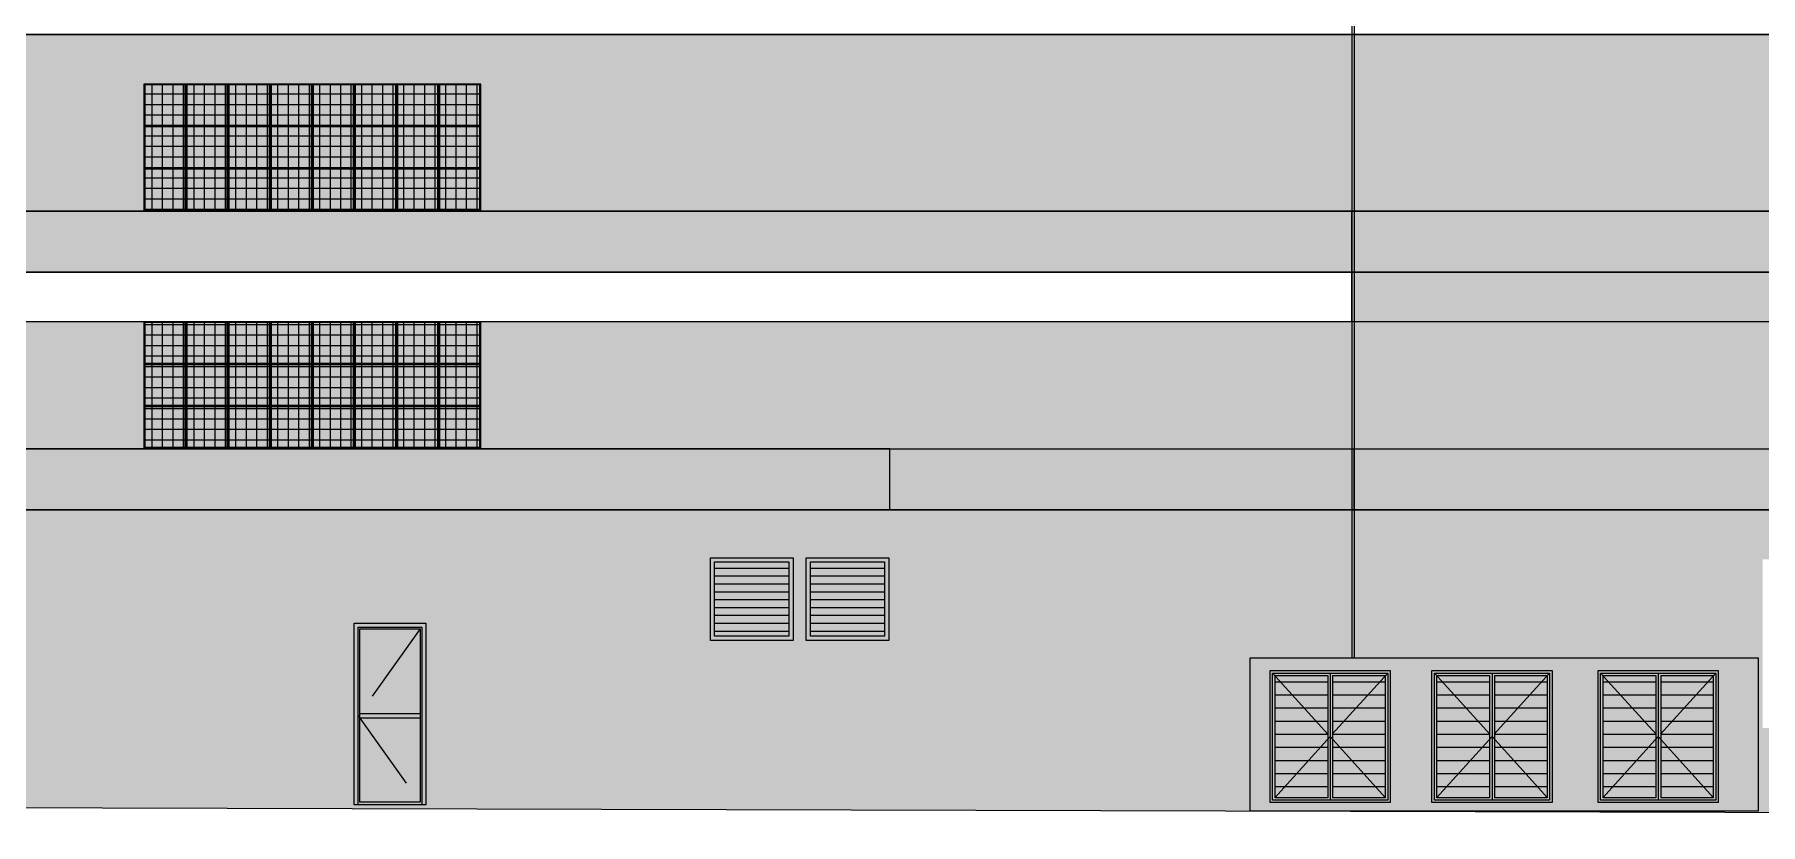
# Model space of a CAD drawing. Header units: metres. Extents: x -9138 to -7768, y 20 to 184.
# Drawn here: x -8591.45 to -8570.55, y 20.99 to 30.56 of the extents above; entities that cross this region are included whole.
import ezdxf

# ---------------------------------------------------------------- set-up
doc = ezdxf.new("R2010")
doc.units = ezdxf.units.M
doc.linetypes.add('CTE ELEV$0$DASHEDX2', pattern=[1.5, 1, -0.5])
for name, color, linetype in [('ARQ-DIM EMBASAM', 2, 'Continuous'), ('CTE ELEV$0$ARQ- FRISO', 7, 'Continuous'), ('CTE ELEV$0$ARQ-AUX', 7, 'Continuous'), ('CTE ELEV$0$ARQ-AUX1', 1, 'Continuous'), ('CTE ELEV$0$ARQ-AUX2', 2, 'Continuous'), ('CTE ELEV$0$ARQ-AUX3', 3, 'Continuous'), ('CTE ELEV$0$ARQ-AUX4', 6, 'Continuous'), ('CTE ELEV$0$ARQ-CAX', 1, 'Continuous'), ('CTE ELEV$0$ARQ-PRJ', 7, 'CTE ELEV$0$DASHEDX2')]:
    doc.layers.add(name, color=color, linetype=linetype)
for name, color, linetype, true_color in [('CTE ELEV$0$ARQ-REVEST', 7, 'Continuous', 0xc79471), ('CTE ELEV$0$COR PLATINA', 7, 'Continuous', 0xa1a6a3), ('CTE ELEV$0$COR-CAIX', 7, 'Continuous', 0x45494e)]:
    doc.layers.add(name, color=color, linetype=linetype, true_color=true_color)
pattern_1 = [(0, (1.559433404205265, 0.9500000000000064), (0, 0.09524999999999999), [])]
pattern_2 = [(0, (0.3996610116737429, 0.9500000000000064), (0, 0.09524999999999999), [])]
pattern_3 = [(0, (0, 0), (0, 0.2032), []), (90, (0, 0), (-0.2032, 0.2032), [0.2032, -0.2032])]

# ---------------------------------------------------------------- blocks, each defined once
blk = doc.blocks.new('CTE ELEV$0$elev 3 1andar')
at = {"layer": 'CTE ELEV$0$COR PLATINA', "transparency": 33554687}
h = blk.add_hatch(color=256, dxfattribs=at)
h.dxf.hatch_style = 1
h.paths.add_polyline_path([(38.8964976152929, 3.599999958618753), (33.3014679522912, 3.599992240966756), (12.35151546911402, 3.599997091453801), (12.35151546911402, 3.350000000000001), (14.79076360852014, 3.350000000000001), (14.79076360852014, 0.04300742059618656), (20.73615341961704, 0), (37.66157779099922, -0.04521692989841242), (37.66157779099922, 1.804574733409972), (38.8964976152929, 1.804574733409972)])
h.paths.add_polyline_path([(33.28796875830085, 2.019942554674088), (32.28830774662674, 2.019942554674088), (32.28830774662674, 3.019942554674092), (33.28796875830085, 3.019942554674092)], flags=16)
h.paths.add_polyline_path([(33.23796875829976, 2.069942554674085), (32.33830774662783, 2.069942554674085), (32.33830774662783, 2.969942554674095), (33.23796875829976, 2.969942554674095)], flags=0)
h.paths.add_polyline_path([(32.12819636576933, 2.019942554674088), (31.12853535409522, 2.019942554674088), (31.12853535409522, 3.019942554674092), (32.12819636576933, 3.019942554674092)], flags=16)
h.paths.add_polyline_path([(32.07819636576824, 2.069942554674085), (31.17853535409631, 2.069942554674085), (31.17853535409631, 2.969942554674095), (32.07819636576824, 2.969942554674095)], flags=0)
h.paths.add_polyline_path([(27.6821913480253, 0.03000075540222724), (26.81233796587912, 0.03000075540222724), (26.81233796587912, 2.229951859910614), (27.6821913480253, 2.229951859910614)], flags=16)
h.paths.add_polyline_path([(27.63219134802603, 0.03000075540222724), (27.61070657898563, 0.06000075540219996), (26.88233796587883, 0.06000075540219996), (26.88233796587883, 1.077049547127608), (26.8623379658784, 1.10497630765644), (26.8623379658784, 2.179951859910659), (27.63219134802603, 2.179951859910659)], flags=16)
h.paths.add_polyline_path([(12.32151547241847, 3.599997098399623), (0, 3.599999951167487), (0, 3.350000000000001), (4.204099522679826, 3.350000000000001), (12.32151547241847, 3.350000000000001)])
h = blk.add_hatch(color=256, dxfattribs=at)
h.dxf.hatch_style = 1
h.paths.add_polyline_path([(80.71805778476846, 3.200000000000003), (80.71805778476846, 3.600000000000044), (71.36197776144218, 3.600000000000044), (71.36197776144218, -0.1352488599449302), (80.71805778476846, -0.16024399183976)])
h.paths.add_polyline_path([(71.3315317896595, 3.600000000000044), (38.8964976152929, 3.600000000000044), (38.8964976152929, 1.804574733409972), (43.82155527867144, 1.804574733409972), (43.82155527867144, -0.06167354948585313), (71.3315317896595, -0.135167522346439)])
h.paths.add_polyline_path([(58.60074896862352, 1.469999999999946), (58.60074896862352, 0.9599999999999405), (58.0907489686233, 0.9599999999999405), (57.58074896862308, 0.9599999999999405), (57.07074896862287, 0.9599999999999405), (56.56074896862265, 0.9599999999999405), (56.05074896862243, 0.9599999999999405), (55.54074896862221, 0.9599999999999405), (55.03074896862199, 0.9599999999999405), (54.52074896862359, 0.9599999999999405), (54.52074896862359, 1.469999999999942), (54.52074896862359, 1.979999999999947), (54.52074896862359, 2.489999999999952), (54.52074896862359, 3.002033027966277), (55.03074896862381, 3.002033027966277), (55.54074896862221, 3.002033027966277), (56.05074896862243, 3.002033027966277), (56.56074896862265, 3.002033027966277), (57.07074896862287, 3.002033027966277), (57.58074896862308, 3.002033027966277), (58.0907489686233, 3.002033027966277), (58.60074896862352, 3.002033027966277), (58.60074896862352, 2.492033027966276), (58.60074896862352, 1.979999999999951)], flags=16)
h.paths.add_polyline_path([(58.0907489686233, 1.469999999999946), (57.58074896862308, 1.469999999999946), (57.07074896862287, 1.469999999999946), (56.56074896862265, 1.469999999999946), (56.05074896862243, 1.469999999999946), (55.54074896862221, 1.469999999999946), (55.03074896862199, 1.469999999999946), (55.03074896862199, 1.979999999999947), (55.03074896862199, 2.489999999999952), (55.54074896862221, 2.489999999999952), (56.05074896862243, 2.489999999999952), (56.56074896862265, 2.489999999999952), (57.07074896862287, 2.489999999999952), (57.58074896862308, 2.489999999999952), (58.0907489686233, 2.489999999999952), (58.0907489686233, 1.979999999999951)], flags=0)
h.paths.add_polyline_path([(53.30143699537075, 1.469999999999946), (53.30143699537075, 0.9599999999999405), (52.79143699537053, 0.9599999999999405), (52.28143699537031, 0.9599999999999405), (51.7714369953701, 0.9599999999999405), (51.26143699536988, 0.9599999999999405), (50.75143699536966, 0.9599999999999405), (50.24143699537126, 0.9599999999999405), (49.73143699537104, 0.9599999999999405), (49.22143699537082, 0.9599999999999405), (49.22143699537082, 1.469999999999942), (49.22143699537082, 1.979999999999947), (49.22143699537082, 2.489999999999952), (49.22143699537082, 3.002033027966277), (49.73143699537104, 3.002033027966277), (50.24143699537126, 3.002033027966277), (50.75143699537148, 3.002033027966277), (51.26143699536988, 3.002033027966277), (51.7714369953701, 3.002033027966277), (52.28143699537031, 3.002033027966277), (52.79143699537053, 3.002033027966277), (53.30143699537075, 3.002033027966277), (53.30143699537075, 2.492033027966276), (53.30143699537075, 1.979999999999951)], flags=16)
h.paths.add_polyline_path([(52.79143699537053, 1.469999999999946), (52.28143699537031, 1.469999999999946), (51.7714369953701, 1.469999999999946), (51.26143699536988, 1.469999999999946), (50.75143699536966, 1.469999999999946), (50.24143699537126, 1.469999999999946), (49.73143699537104, 1.469999999999946), (49.73143699537104, 1.979999999999947), (49.73143699537104, 2.489999999999952), (50.24143699537126, 2.489999999999952), (50.75143699537148, 2.489999999999952), (51.26143699536988, 2.489999999999952), (51.7714369953701, 2.489999999999952), (52.28143699537031, 2.489999999999952), (52.79143699537053, 2.489999999999952), (52.79143699537053, 1.979999999999951)], flags=0)
h.paths.add_polyline_path([(47.95143705500777, 1.469999999999946), (47.95143705500777, 0.9599999999999405), (47.44143705500755, 0.9599999999999405), (46.93143705500734, 0.9599999999999405), (46.42143705500712, 0.9599999999999405), (45.9114370550069, 0.9599999999999405), (45.40143705500668, 0.9599999999999405), (44.89143705500828, 0.9599999999999405), (44.38143705500806, 0.9599999999999405), (43.87143705500785, 0.9599999999999405), (43.87143705500785, 1.469999999999942), (43.87143705500785, 1.979999999999947), (43.87143705500785, 2.489999999999952), (43.87143705500785, 3.002033027966277), (44.38143705500806, 3.002033027966277), (44.89143705500828, 3.002033027966277), (45.4014370550085, 3.002033027966277), (45.9114370550069, 3.002033027966277), (46.42143705500712, 3.002033027966277), (46.93143705500734, 3.002033027966277), (47.44143705500755, 3.002033027966277), (47.95143705500777, 3.002033027966277), (47.95143705500777, 2.492033027966276), (47.95143705500777, 1.979999999999951)], flags=16)
h.paths.add_polyline_path([(47.44143705500755, 1.469999999999946), (46.93143705500734, 1.469999999999946), (46.42143705500712, 1.469999999999946), (45.9114370550069, 1.469999999999946), (45.40143705500668, 1.469999999999946), (44.89143705500828, 1.469999999999946), (44.38143705500806, 1.469999999999946), (44.38143705500806, 1.979999999999947), (44.38143705500806, 2.489999999999952), (44.89143705500828, 2.489999999999952), (45.4014370550085, 2.489999999999952), (45.9114370550069, 2.489999999999952), (46.42143705500712, 2.489999999999952), (46.93143705500734, 2.489999999999952), (47.44143705500755, 2.489999999999952), (47.44143705500755, 1.979999999999951)], flags=0)
at = {"layer": 'CTE ELEV$0$COR-CAIX', "transparency": 33554687}
h = blk.add_hatch(color=256, dxfattribs=at)
h.dxf.hatch_style = 1
h.paths.add_polyline_path([(26.81233796587912, 2.229951859910614), (27.6821913480253, 2.229951859910614), (27.6821913480253, 0.03000075540222724), (26.81233796587912, 0.03000075540222724)])
at = {"layer": 'CTE ELEV$0$ARQ-CAX'}
for points in [[(26.81233796587912, 0.03000075540222724), (26.81233796587912, 2.229951859910614), (27.6821913480253, 2.229951859910614), (27.6821913480253, 0.03000075540222724)], [(26.81233796587912, 2.229951859910614), (27.6821913480253, 2.229951859910614), (27.6821913480253, 0.03000075540222724), (26.81233796587912, 0.03000075540222724)], [(26.88233796587883, 0.06000075540219996), (26.88233796587883, 2.159951859910677), (27.61219134802559, 2.159951859910677), (27.61219134802559, 0.06000075540219996)]]:
    blk.add_lwpolyline(points, close=True, dxfattribs=at)
for points in [[(26.8623379658784, 0.03000075540222724), (26.8623379658784, 2.179951859910659), (27.63219134802603, 2.179951859910659), (27.63219134802603, 0.03000075540222724)], [(27.61219134802559, 1.129976307656342), (26.88233796587883, 1.129976307656342)], [(27.61219134802559, 1.079976307656388), (26.88233796587883, 1.079976307656388)]]:
    blk.add_lwpolyline(points, dxfattribs=at)
at = {"layer": 'CTE ELEV$0$ARQ-PRJ'}
blk.add_lwpolyline([(27.61219134802559, 2.159951859910677), (26.8623379658784, 1.104976307656443), (27.63219134802603, 0.03000075540222724)], dxfattribs=at)
at = {"layer": 'CTE ELEV$0$COR PLATINA'}
blk.add_lwpolyline([(33.3014679522912, 3.599992240966756), (38.92649761529356, 3.600000000000044)], dxfattribs=at)
at = {"layer": 'Defpoints', "elevation": -5.945466473008046e-07}
blk.add_lwpolyline([(5.269102985039353e-07, 3.599999951167487), (86.08435701478447, 3.599999951167487)], dxfattribs=at)
blk = doc.blocks.new('CTE ELEV$0$V NEOREX 18')
at = {"layer": 'CTE ELEV$0$ARQ-AUX'}
h = blk.add_hatch(dxfattribs=at)
h.set_pattern_fill('NET', color=256, scale=0.04)
h.set_pattern_definition([(0, (0.2549999999999955, 0.5), (0, 0.127), []), (90, (0.2549999999999955, 0.5), (-0.127, 7.776507174585693e-18), [])])
h.paths.add_polyline_path([(0.009999999999990905, 0.5), (0.009999999999990905, 0.01000000000000156), (0.5, 0.01000000000000156), (0.5, 0.5)])
at = {"layer": 'CTE ELEV$0$COR-CAIX'}
h = blk.add_hatch(color=256, dxfattribs=at)
h.dxf.hatch_style = 1
h.paths.add_polyline_path([(0, 0.5100000000000016), (0.5099999999999909, 0.5100000000000016), (0.5099999999999909, 0), (0, 0)])
at = {"layer": 'CTE ELEV$0$ARQ-AUX'}
for points in [[(0, 0.5100000000000016), (0.5099999999999909, 0.5100000000000016), (0.5099999999999909, 0), (0, 0)], [(0.009999999999990905, 0.5), (0.5, 0.5), (0.5, 0.01000000000000156), (0.009999999999990905, 0.01000000000000156)]]:
    blk.add_lwpolyline(points, close=True, dxfattribs=at)
blk = doc.blocks.new('CTE ELEV$0$elev 3 2andar')
at = {"layer": 'CTE ELEV$0$COR PLATINA', "transparency": 33554687}
h = blk.add_hatch(color=256, dxfattribs=at)
h.dxf.hatch_style = 1
h.paths.add_polyline_path([(0.1434876935600187, 2.280085127825), (-80.57457009121026, 2.280085127825), (-80.57457009121026, 0.7400000047095503), (0.1434876935600187, 0.7400000047095503)])
h = blk.add_hatch(color=256, dxfattribs=at)
h.dxf.hatch_style = 1
h.paths.add_polyline_path([(-47.27310213891906, 0.73999229450882), (-41.64807247591671, 0.73999229450882), (-41.64807247591671, 4.883256110588263e-08), (-47.27310213891906, 4.883256110588263e-08)])
at = {"layer": 'CTE ELEV$0$COR PLATINA', "elevation": 5.945466473008046e-07}
for points in [[(0.1434876935600187, 2.280085127825), (-80.57457009121026, 2.280085127825), (-80.57457009121026, 0.7400000047095503), (0.1434876935600187, 0.7400000047095503)], [(-47.27310213891906, 0.73999229450882), (-41.64807247591671, 0.73999229450882), (-41.64807247591671, 4.883256110588263e-08), (-47.27310213891906, 4.883256110588263e-08)]]:
    blk.add_lwpolyline(points, close=True, dxfattribs=at)
at = {"layer": 'Defpoints'}
for p, q in [((-80.57456956429996, 2.879999999999999), (0.1434876935618377, 2.880000000000006)), ((0.03864608266303549, 0), (-80.57456956429996, 3.552713678800501e-15))]:
    blk.add_line(p, q, dxfattribs=at)
at = {"layer": 'CTE ELEV$0$ARQ-AUX1', "xscale": -1}
for p in [(-55.79807247591634, 1.770000016277532, 5.945466473008046e-07), (-55.28807247591612, 1.770000016277532, 5.945466473008046e-07), (-54.77807247591591, 1.770000016277532, 5.945466473008046e-07), (-54.26807247591569, 1.770000016277532, 5.945466473008046e-07), (-53.75807247591547, 1.770000016277532, 5.945466473008046e-07), (-53.24807247591707, 1.770000016277532, 5.945466473008046e-07), (-52.73807247591685, 1.770000016277532, 5.945466473008046e-07), (-52.22807247591663, 1.770000016277532, 5.945466473008046e-07), (-55.79807247591634, 1.260000016277534, 5.945466473008046e-07), (-55.28807247591612, 1.260000016277534, 5.945466473008046e-07), (-54.77807247591591, 1.260000016277534, 5.945466473008046e-07), (-54.26807247591569, 1.260000016277534, 5.945466473008046e-07), (-53.75807247591547, 1.260000016277534, 5.945466473008046e-07), (-53.24807247591707, 1.260000016277534, 5.945466473008046e-07), (-52.73807247591685, 1.260000016277534, 5.945466473008046e-07), (-52.22807247591663, 1.260000016277534, 5.945466473008046e-07), (-55.79807247591634, 0.7500000162775287, 5.945466473008046e-07), (-55.28807247591612, 0.7500000162775287, 5.945466473008046e-07), (-54.77807247591591, 0.7500000162775287, 5.945466473008046e-07), (-54.26807247591569, 0.7500000162775287, 5.945466473008046e-07), (-53.75807247591547, 0.7500000162775287, 5.945466473008046e-07), (-53.24807247591707, 0.7500000162775287, 5.945466473008046e-07), (-52.73807247591685, 0.7500000162775287, 5.945466473008046e-07), (-52.22807247591663, 0.7500000162775287, 5.945466473008046e-07)]:
    blk.add_blockref('CTE ELEV$0$V NEOREX 18', p, dxfattribs=at)
blk = doc.blocks.new('CTE ELEV$0$elev 3 3andar')
at = {"layer": 'CTE ELEV$0$COR PLATINA', "transparency": 33554687}
h = blk.add_hatch(color=256, dxfattribs=at)
h.dxf.hatch_style = 1
h.paths.add_polyline_path([(0, 2.879999999999988), (70.50146152303932, 2.879999999999988), (70.50146152303932, 0.7400000325550202), (0, 0.7400000325550202)])
h = blk.add_hatch(color=256, dxfattribs=at)
h.dxf.hatch_style = 1
h.paths.add_polyline_path([(38.8964970883826, 0.7400000325550202), (49.22143646846052, 0.7400000325550202), (49.22143646846052, -0.5999999837224621), (38.8964970883826, -0.5999999837224621)])
at = {"layer": 'CTE ELEV$0$COR PLATINA', "elevation": 5.945466473008046e-07}
for points in [[(0, 2.879999999999988), (70.50146152303932, 2.879999999999988), (70.50146152303932, 0.7400000325550202), (0, 0.7400000325550202)], [(38.8964970883826, 0.7400000325550202), (49.22143646846052, 0.7400000325550202), (49.22143646846052, -0.5999999837224621), (38.8964970883826, -0.5999999837224621)]]:
    blk.add_lwpolyline(points, close=True, dxfattribs=at)
at = {"layer": 'Defpoints'}
for p, q in [((0, 2.879999999999995), (80.613215646963, 2.880000000000003)), ((80.613215646963, -3.552713678800501e-15), (0, 0))]:
    blk.add_line(p, q, dxfattribs=at)
at = {"layer": 'CTE ELEV$0$ARQ-AUX1', "xscale": -1}
for p in [(24.77649708838362, 1.770000016277528, 5.945466473008046e-07), (25.28649708838384, 1.770000016277528, 5.945466473008046e-07), (25.79649708838406, 1.770000016277528, 5.945466473008046e-07), (26.30649708838428, 1.770000016277528, 5.945466473008046e-07), (26.81649708838449, 1.770000016277528, 5.945466473008046e-07), (27.32649708838289, 1.770000016277528, 5.945466473008046e-07), (27.83649708838311, 1.770000016277528, 5.945466473008046e-07), (28.34649708838333, 1.770000016277528, 5.945466473008046e-07), (24.77649708838362, 1.26000001627753, 5.945466473008046e-07), (25.28649708838384, 1.26000001627753, 5.945466473008046e-07), (25.79649708838406, 1.26000001627753, 5.945466473008046e-07), (26.30649708838428, 1.26000001627753, 5.945466473008046e-07), (26.81649708838449, 1.26000001627753, 5.945466473008046e-07), (27.32649708838289, 1.26000001627753, 5.945466473008046e-07), (27.83649708838311, 1.26000001627753, 5.945466473008046e-07), (28.34649708838333, 1.26000001627753, 5.945466473008046e-07), (24.77649708838362, 0.7500000162775251, 5.945466473008046e-07), (25.28649708838384, 0.7500000162775251, 5.945466473008046e-07), (25.79649708838406, 0.7500000162775251, 5.945466473008046e-07), (26.30649708838428, 0.7500000162775251, 5.945466473008046e-07), (26.81649708838449, 0.7500000162775251, 5.945466473008046e-07), (27.32649708838289, 0.7500000162775251, 5.945466473008046e-07), (27.83649708838311, 0.7500000162775251, 5.945466473008046e-07), (28.34649708838333, 0.7500000162775251, 5.945466473008046e-07)]:
    blk.add_blockref('CTE ELEV$0$V NEOREX 18', p, dxfattribs=at)
blk = doc.blocks.new('CTE ELEV$0$elev 3 4andar')
at = {"layer": 'Defpoints'}
blk.add_line((80.613215646963, 0.5399999511772648, -5.945466472782955e-07), (0, 0.5399999511772684, -5.945466472782955e-07), dxfattribs=at)
blk = doc.blocks.new('CTE ELEV$0$v cx press')
at = {"layer": 'CTE ELEV$0$ARQ-CAX'}
h = blk.add_hatch(dxfattribs=at)
h.set_pattern_fill('LINE', scale=0.03)
h.set_pattern_definition(pattern_2)
h.paths.add_polyline_path([(0.05000000000109139, 0.9500000000000064), (0.9496610116730153, 0.9500000000000064), (0.9496610116730153, 0.04999999999999716), (0.05000000000109139, 0.04999999999999716)])
h = blk.add_hatch(dxfattribs=at)
h.set_pattern_fill('LINE', scale=0.03)
h.set_pattern_definition(pattern_2)
h.paths.add_polyline_path([(0.05000000000109139, 0.9500000000000064), (0.9496610116730153, 0.9500000000000064), (0.9496610116730153, 0.04999999999999716), (0.05000000000109139, 0.04999999999999716)])
h = blk.add_hatch(dxfattribs=at)
h.set_pattern_fill('LINE', scale=0.03)
h.set_pattern_definition(pattern_1)
h.paths.add_polyline_path([(1.209772392532614, 0.9500000000000064), (2.109433404204538, 0.9500000000000064), (2.109433404204538, 0.04999999999999716), (1.209772392532614, 0.04999999999999716)])
h = blk.add_hatch(dxfattribs=at)
h.set_pattern_fill('LINE', scale=0.03)
h.set_pattern_definition(pattern_1)
h.paths.add_polyline_path([(1.209772392532614, 0.9500000000000064), (2.109433404204538, 0.9500000000000064), (2.109433404204538, 0.04999999999999716), (1.209772392532614, 0.04999999999999716)])
at = {"layer": 'CTE ELEV$0$COR-CAIX'}
h = blk.add_hatch(color=256, dxfattribs=at)
h.dxf.hatch_style = 1
h.paths.add_polyline_path([(0, 1.000000000000004), (0.9996610116741067, 1.000000000000004), (0.9996610116741067, 0), (0, 0)])
h = blk.add_hatch(color=256, dxfattribs=at)
h.dxf.hatch_style = 1
h.paths.add_polyline_path([(1.159772392531522, 1.000000000000004), (2.159433404205629, 1.000000000000004), (2.159433404205629, 0), (1.159772392531522, 0)])
at = {"layer": 'CTE ELEV$0$ARQ-CAX'}
for points in [[(0, 1.000000000000004), (0.9996610116741067, 1.000000000000004), (0.9996610116741067, 0), (0, 0)], [(0, 1.000000000000004), (0.9996610116741067, 1.000000000000004), (0.9996610116741067, 0), (0, 0)], [(0.05000000000109139, 0.9500000000000064), (0.9496610116730153, 0.9500000000000064), (0.9496610116730153, 0.04999999999999716), (0.05000000000109139, 0.04999999999999716)], [(0.05000000000109139, 0.9500000000000064), (0.9496610116730153, 0.9500000000000064), (0.9496610116730153, 0.04999999999999716), (0.05000000000109139, 0.04999999999999716)]]:
    blk.add_lwpolyline(points, close=True, dxfattribs=at)
at = {"layer": 'CTE ELEV$0$ARQ-CAX', "elevation": 8.636712647448216e-06}
for points in [[(1.159772392531522, 1.000000000000004), (2.159433404205629, 1.000000000000004), (2.159433404205629, 0), (1.159772392531522, 0)], [(1.159772392531522, 1.000000000000004), (2.159433404205629, 1.000000000000004), (2.159433404205629, 0), (1.159772392531522, 0)], [(1.209772392532614, 0.9500000000000064), (2.109433404204538, 0.9500000000000064), (2.109433404204538, 0.04999999999999716), (1.209772392532614, 0.04999999999999716)], [(1.209772392532614, 0.9500000000000064), (2.109433404204538, 0.9500000000000064), (2.109433404204538, 0.04999999999999716), (1.209772392532614, 0.04999999999999716)]]:
    blk.add_lwpolyline(points, close=True, dxfattribs=at)
blk = doc.blocks.new('CTE ELEV$0$v cx med')
at = {"layer": 'CTE ELEV$0$ARQ-AUX', "transparency": 33554687}
h = blk.add_hatch(dxfattribs=at)
h.set_pattern_fill('LINE', color=256, scale=0.05)
h.set_pattern_definition([(0, (8575.030882240479, -21.25457473341002), (0, 0.15875), [])])
h.paths.add_polyline_path([(-1.394830980105326, 0.06000000000000227), (-0.7574154900539725, 0.06000000000000227), (-0.7574154900539725, 1.539999999999999), (-1.394830980105326, 1.539999999999999)])
h.paths.add_polyline_path([(-0.06000000000130967, 1.539999999999999), (-0.6974154900526628, 1.539999999999999), (-0.6974154900526628, 0.06000000000000227), (-0.06000000000130967, 0.06000000000000227)])
at = {"layer": 'CTE ELEV$0$COR-CAIX', "transparency": 33554687}
h = blk.add_hatch(color=256, dxfattribs=at)
h.dxf.hatch_style = 1
h.paths.add_polyline_path([(-1.454830980106635, 1.600000000000001), (0, 1.600000000000001), (0, 0), (-1.454830980106635, 0)])
at = {"layer": 'CTE ELEV$0$ARQ-CAX'}
for points in [[(-1.454830980106635, 1.600000000000001), (0, 1.600000000000001), (0, 0), (-1.454830980106635, 0)], [(-1.42483098010598, 1.57), (-0.03000000000065484, 1.57), (-0.03000000000065484, 0.03000000000000114), (-1.42483098010598, 0.03000000000000114)]]:
    blk.add_lwpolyline(points, close=True, dxfattribs=at)
for points in [[(-0.7574154900539725, 0.06000000000000227), (-1.394830980105326, 0.06000000000000227), (-1.394830980105326, 1.539999999999999), (-0.7574154900539725, 1.539999999999999)], [(-0.7574154900539725, 1.539999999999999), (-0.7574154900539725, 0.06000000000000227)], [(-0.7274154900533176, 1.57), (-0.7274154900533176, 0.03000000000000114)], [(-0.6974154900526628, 1.539999999999999), (-0.06000000000130967, 1.539999999999999), (-0.06000000000130967, 0.06000000000000227), (-0.6974154900526628, 0.06000000000000227)], [(-0.6974154900526628, 1.539999999999999), (-0.6974154900526628, 0.06000000000000227)]]:
    blk.add_lwpolyline(points, dxfattribs=at)
at = {"layer": 'CTE ELEV$0$ARQ-PRJ'}
for points in [[(-1.42483098010598, 1.57), (-0.7274154900533176, 0.8000000000000007), (-1.42483098010598, 0.03000000000000114)], [(-0.03000000000065484, 1.57), (-0.7274154900533176, 0.8000000000000007), (-0.03000000000065484, 0.03000000000000114)]]:
    blk.add_lwpolyline(points, dxfattribs=at)
blk = doc.blocks.new('CTE ELEV')
at = {"layer": 'CTE ELEV$0$ARQ-REVEST', "transparency": 33554687}
h = blk.add_hatch(dxfattribs=at)
h.set_pattern_fill('AR-B816', scale=0.001)
h.set_pattern_definition(pattern_3)
h.paths.add_polyline_path([(-8575.495998024333, 27.67999995116754), (-8614.392495112717, 27.67999995116754), (-8614.392495112717, 28.41999996743908), (-8575.495998024333, 28.41999996743908)])
h = blk.add_hatch(dxfattribs=at)
h.set_pattern_fill('AR-B816', scale=0.001)
h.set_pattern_definition(pattern_3)
h.paths.add_polyline_path([(-8614.392495639626, 24.79999995116753), (-8581.091027687335, 24.7999922409668), (-8581.091027687335, 25.53999224567635), (-8614.392495639626, 25.53999995587708)])
h = blk.add_hatch(dxfattribs=at)
h.set_pattern_fill('AR-B816', scale=0.001)
h.set_pattern_definition(pattern_3)
h.paths.add_polyline_path([(-8575.465998024332, 25.53999995587708), (-8533.674437854857, 25.53999995587708), (-8533.674437854857, 24.80000000000009), (-8575.465998024332, 24.80000000000009)])
at = {"layer": 'CTE ELEV$0$COR PLATINA', "transparency": 33554687}
h = blk.add_hatch(color=256, dxfattribs=at)
h.dxf.hatch_style = 1
h.paths.add_polyline_path([(-8576.730917848627, 21.15457473341002), (-8570.570940360954, 21.15457473341002), (-8570.570940360954, 23.00457473341002), (-8576.730917848627, 23.00457473341002)])
at = {"layer": 'CTE ELEV$0$ARQ- FRISO'}
for points in [[(-8575.495998024333, 27.67999995116754), (-8614.392495112717, 27.67999995116754), (-8614.392495112717, 28.41999996743908), (-8575.495998024333, 28.41999996743908)], [(-8575.495998024333, 27.08008507899253), (-8614.392495112716, 27.08008507899253), (-8614.392495112716, 27.67999995116754), (-8575.495998024333, 27.67999995116754)], [(-8614.392495639626, 24.79999995116753), (-8581.091027687335, 24.7999922409668), (-8581.091027687335, 25.53999224567635), (-8614.392495639626, 25.53999995587708)], [(-8575.465998024332, 25.53999995587708), (-8533.674437854857, 25.53999995587708), (-8533.674437854857, 24.80000000000009), (-8575.465998024332, 24.80000000000009)]]:
    blk.add_lwpolyline(points, close=True, dxfattribs=at)
at = {"layer": 'CTE ELEV$0$ARQ-AUX3', "elevation": -4.318356320753842e-06}
blk.add_lwpolyline([(-8575.495998024333, 33.50119082315123), (-8575.495998024333, 23.00457473341002)], dxfattribs=at)
at = {"layer": 'CTE ELEV$0$ARQ-AUX3'}
for points in [[(-8575.465998024332, 33.50119082315123), (-8575.465998024332, 23.00457473341002)], [(-8610.188396116946, 21.31958862544852), (-8593.656342220009, 21.20000000000005), (-8515.049963459314, 20.99000000000004)]]:
    blk.add_lwpolyline(points, dxfattribs=at)
at = {"layer": 'CTE ELEV$0$ARQ-AUX4'}
blk.add_lwpolyline([(-8576.730917848627, 21.15457473341002), (-8570.570940360954, 21.15457473341002), (-8570.570940360954, 23.00457473341002), (-8576.730917848627, 23.00457473341002)], close=True, dxfattribs=at)
for name, p in [('CTE ELEV$0$elev 3 2andar', (-8533.817925548416, 24.79999995116753, -5.945466473008046e-07)), ('CTE ELEV$0$elev 3 1andar', (-8614.392495639626, 21.20000000000005))]:
    blk.add_blockref(name, p)
at = {"layer": 'CTE ELEV$0$ARQ-AUX2'}
blk.add_blockref('CTE ELEV$0$v cx press', (-8583.26396028553, 23.21994255467413, -4.318356323902826e-06), dxfattribs=at)
at = {"layer": 'CTE ELEV$0$ARQ-AUX3'}
blk.add_blockref('CTE ELEV$0$elev 3 3andar', (-8614.392495112716, 27.67999995116754, -5.945466473008046e-07), dxfattribs=at)
at = {"layer": 'CTE ELEV$0$ARQ-AUX4'}
blk.add_blockref('CTE ELEV$0$elev 3 4andar', (-8614.447520785685, 30.01999999999026, -7.63427493346594e-06), dxfattribs=at)
at = {"layer": 'CTE ELEV$0$ARQ-PRJ'}
for p in [(-8575.030882240479, 21.25457473341002), (-8573.070378744043, 21.25457473341002), (-8571.057253092335, 21.25457473341002, 9.35889318790024)]:
    blk.add_blockref('CTE ELEV$0$v cx med', p, dxfattribs=at)

msp = doc.modelspace()

# ---------------------------------------------------------------- block references
at = {"layer": 'ARQ-DIM EMBASAM'}
msp.add_blockref('CTE ELEV', (0, 0), dxfattribs=at)

doc.saveas('drawing.dxf')
